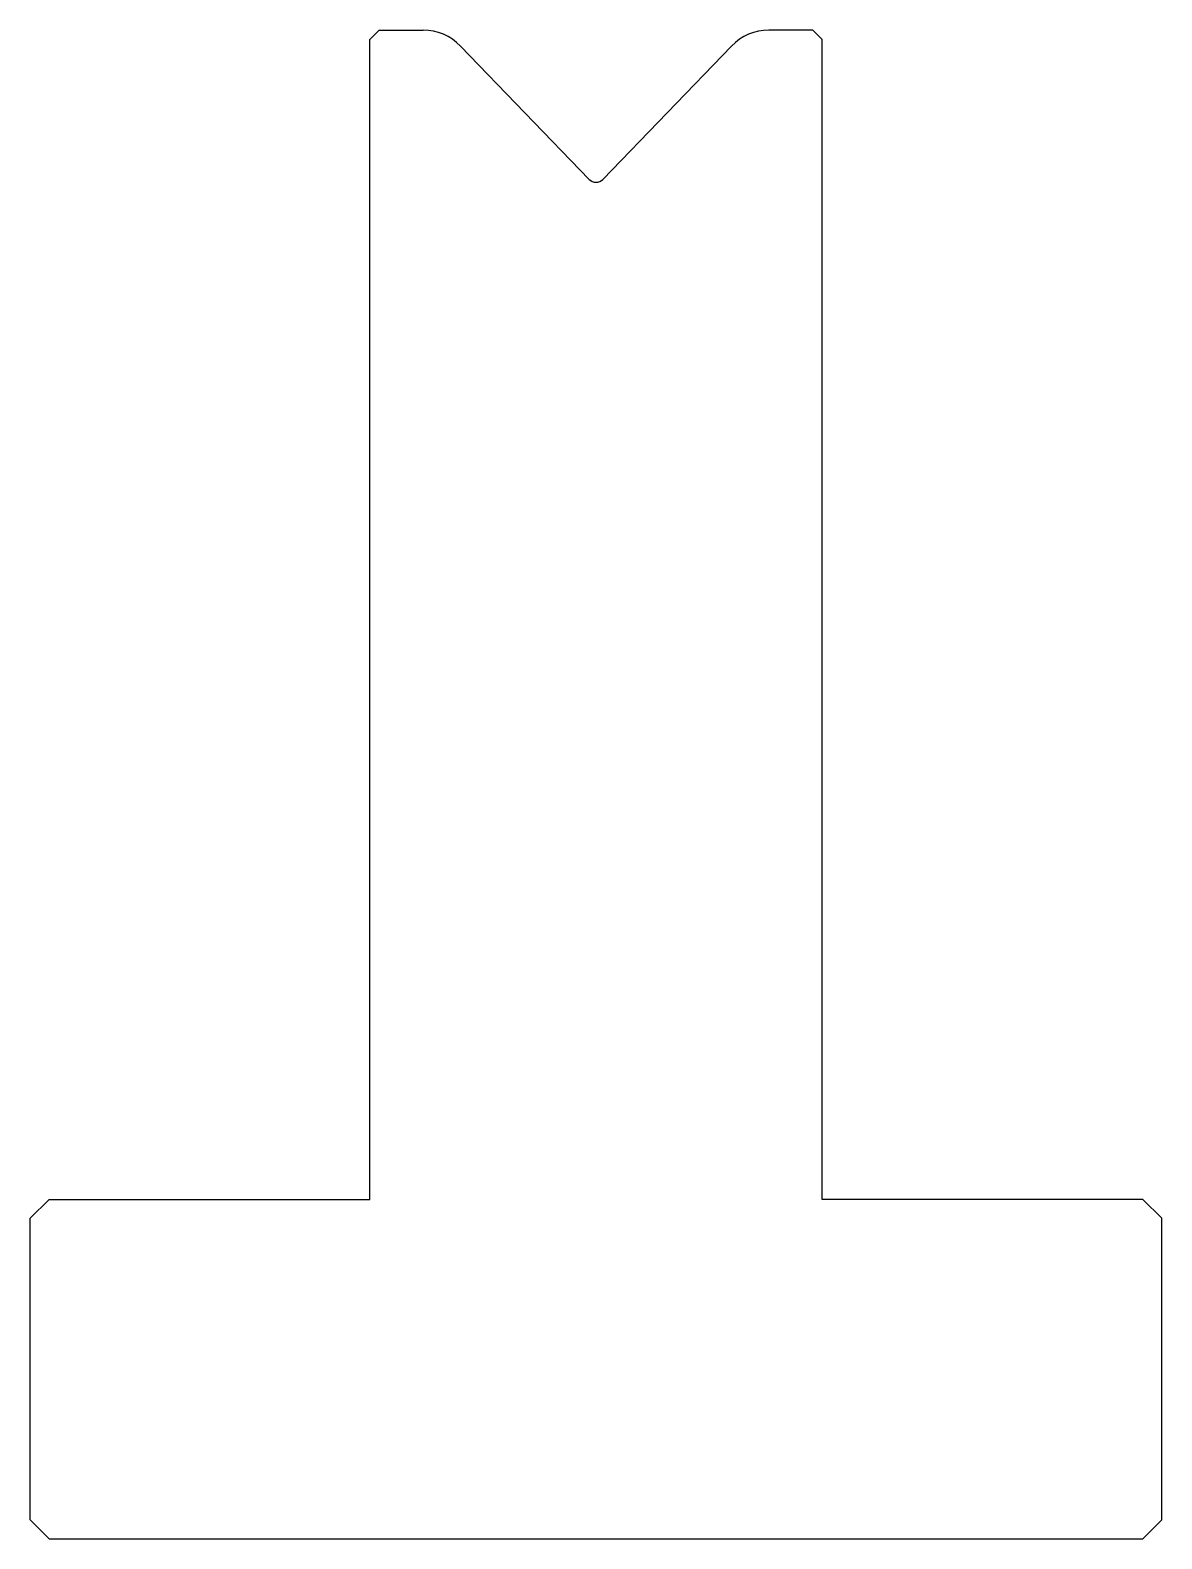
# Model space of a CAD drawing. Header units: millimetres. Extents: x 1652.9 to 1712.9, y 864.4 to 944.4.
import ezdxf

# ---------------------------------------------------------------- set-up
doc = ezdxf.new("R2010")
doc.units = ezdxf.units.MM
doc.layers.add('Default', color=7, linetype='Continuous')

msp = doc.modelspace()

# ---------------------------------------------------------------- linework, layer by layer
at = {"layer": 'Default'}
for p, q in [((1670.909, 943.908), (1671.409, 944.408)), ((1671.409, 944.408), (1673.742, 944.408)), ((1694.409, 944.408), (1692.076, 944.408)), ((1694.409, 944.408), (1694.909, 943.908)), ((1670.909, 882.408), (1670.909, 943.908)), ((1675.72, 943.568), (1682.549, 936.496)), ((1690.098, 943.568), (1683.269, 936.496)), ((1694.909, 882.408), (1694.909, 943.908)), ((1653.909, 882.408), (1652.909, 881.408)), ((1653.909, 882.408), (1670.909, 882.408)), ((1711.909, 882.408), (1694.909, 882.408)), ((1712.909, 881.408), (1711.909, 882.408)), ((1652.909, 865.408), (1652.909, 881.408)), ((1712.909, 865.408), (1712.909, 881.408)), ((1652.909, 865.408), (1653.909, 864.408)), ((1711.909, 864.408), (1712.909, 865.408)), ((1653.909, 864.408), (1711.909, 864.408))]:
    msp.add_line(p, q, dxfattribs=at)
for centre, radius, start, end in [((1673.742, 941.658), 2.75, 44, 90), ((1692.076, 941.658), 2.75, 90, 136), ((1682.909, 936.844), 0.5, 224, 316)]:
    msp.add_arc(centre, radius, start, end, dxfattribs=at)

doc.saveas('drawing.dxf')
